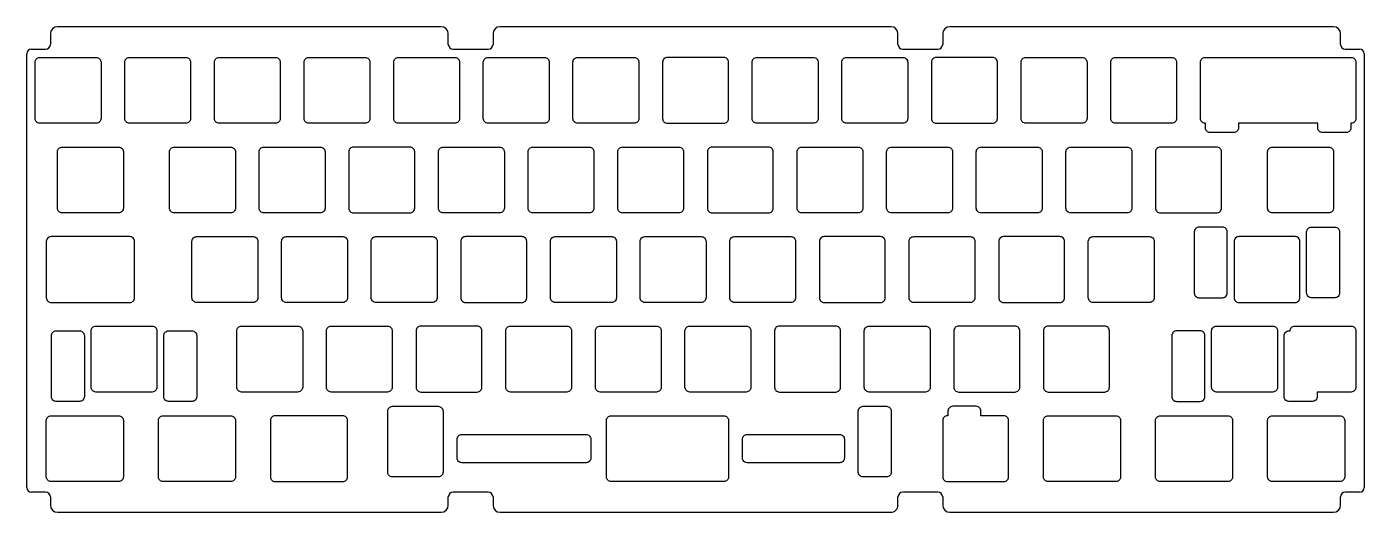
# Model space of a CAD drawing. Header units: millimetres. Extents: x -29 to 255, y -99 to 4.
import ezdxf

# ---------------------------------------------------------------- set-up
doc = ezdxf.new("R2010")
doc.units = ezdxf.units.MM
doc.layers.get('0').update_dxf_attribs({"linetype": 'CONTINUOUS'})

msp = doc.modelspace()

# ---------------------------------------------------------------- linework, layer by layer
for p, q in [((58.84, 4), (-22.73, 4)), ((154.41, 4), (71.34, 4)), ((248.48, 4), (166.91, 4)), ((-24.22, 2.5), (-24.22, 0.25)), ((60.34, 0.25), (60.34, 2.5)), ((69.84, 2.5), (69.84, 0.25)), ((155.91, 0.25), (155.91, 2.5)), ((165.41, 2.5), (165.41, 0.25)), ((249.98, 0.25), (249.98, 2.5)), ((-29.25, -94), (-29.25, -1.75)), ((-28.25, -0.75), (-25.23, -0.75)), ((61.34, -0.75), (68.84, -0.75)), ((156.91, -0.75), (164.41, -0.75)), ((250.97, -0.75), (254, -0.75)), ((255, -1.75), (255, -94)), ((-25.23, -95), (-28.25, -95)), ((-24.22, -96), (-24.22, -97.75)), ((60.34, -97.75), (60.34, -96)), ((68.84, -95), (61.34, -95)), ((69.84, -96), (69.84, -97.75)), ((155.91, -97.75), (155.91, -96)), ((164.41, -95), (156.91, -95)), ((165.41, -96), (165.41, -97.75)), ((249.98, -97.75), (249.98, -96)), ((254, -95), (250.97, -95)), ((-22.73, -99.25), (58.84, -99.25)), ((71.34, -99.25), (154.41, -99.25)), ((166.91, -99.25), (248.48, -99.25))]:
    msp.add_line(p, q)
for points in [[(-13.47, -15.53, -0.414214), (-14.47, -16.53), (-26.48, -16.53, -0.414214), (-27.48, -15.53), (-27.48, -3.53, -0.414214), (-26.48, -2.53), (-14.47, -2.53, -0.414214), (-13.47, -3.53)], [(-8.42, -3.53, -0.414214), (-7.43, -2.53), (4.58, -2.53, -0.414214), (5.58, -3.53), (5.58, -15.53, -0.414214), (4.58, -16.53), (-7.43, -16.53, -0.414214), (-8.42, -15.53)], [(11.63, -2.53), (23.63, -2.53, -0.414214), (24.63, -3.53), (24.63, -15.53, -0.414214), (23.63, -16.53), (11.63, -16.53, -0.414214), (10.63, -15.53), (10.63, -3.53, -0.414214)], [(29.68, -15.53), (29.68, -3.53, -0.414214), (30.67, -2.53), (42.67, -2.53, -0.414214), (43.67, -3.53), (43.67, -15.53, -0.414214), (42.67, -16.53), (30.67, -16.53, -0.414214)], [(49.72, -16.53, -0.414214), (48.73, -15.53), (48.73, -3.53, -0.414214), (49.72, -2.53), (61.72, -2.53, -0.414214), (62.72, -3.53), (62.72, -15.53, -0.414214), (61.72, -16.53)], [(80.78, -16.53), (68.78, -16.53, -0.414214), (67.78, -15.53), (67.78, -3.53, -0.414214), (68.78, -2.53), (80.78, -2.53, -0.414214), (81.78, -3.53), (81.78, -15.53, -0.414214)], [(99.83, -16.53), (87.83, -16.53, -0.414214), (86.83, -15.53), (86.83, -3.53, -0.414214), (87.83, -2.53), (99.83, -2.53, -0.414214), (100.82, -3.53), (100.82, -15.53, -0.414214)], [(119.88, -15.53), (119.88, -3.53, 0.414214), (118.88, -2.53), (106.88, -2.53, 0.414214), (105.88, -3.53), (105.88, -15.53, 0.414214), (106.88, -16.53), (118.88, -16.53, 0.414214)], [(125.93, -2.53), (137.93, -2.53, -0.414214), (138.93, -3.53), (138.93, -15.53, -0.414214), (137.93, -16.53), (125.93, -16.53, -0.414214), (124.92, -15.53), (124.92, -3.53, -0.414214)], [(143.97, -3.53, -0.414214), (144.97, -2.53), (156.98, -2.53, -0.414214), (157.97, -3.53), (157.97, -15.53, -0.414214), (156.98, -16.53), (144.97, -16.53, -0.414214), (143.97, -15.53)], [(163.03, -15.53, 0.414214), (164.03, -16.53), (176.03, -16.53, 0.414214), (177.03, -15.53), (177.03, -3.53, 0.414214), (176.03, -2.53), (164.03, -2.53, 0.414214), (163.03, -3.53)], [(183.08, -16.53, -0.414214), (182.07, -15.53), (182.07, -3.53, -0.414214), (183.08, -2.53), (195.07, -2.53, -0.414214), (196.08, -3.53), (196.08, -15.53, -0.414214), (195.07, -16.53)], [(214.12, -16.53), (202.13, -16.53, -0.414214), (201.12, -15.53), (201.12, -3.53, -0.414214), (202.13, -2.53), (214.12, -2.53, -0.414214), (215.13, -3.53), (215.13, -15.53, -0.414214)], [(220.18, -15.53), (220.18, -3.53, -0.414214), (221.18, -2.53), (252.23, -2.53, -0.414214), (253.23, -3.53), (253.23, -15.53, -0.414214), (252.23, -16.53), (252.14, -16.53), (252.14, -17.52, -0.414214), (251.14, -18.52), (246.14, -18.52, -0.414214), (245.14, -17.52), (245.14, -16.53), (228.26, -16.53), (228.26, -17.52, -0.414214), (227.26, -18.52), (222.26, -18.52, -0.414214), (221.26, -17.52), (221.26, -16.53), (221.18, -16.53, -0.414214)], [(-21.71, -21.58), (-9.71, -21.58, -0.414214), (-8.71, -22.57), (-8.71, -34.58, -0.414214), (-9.71, -35.58), (-21.71, -35.58, -0.414214), (-22.71, -34.58), (-22.71, -22.57, -0.414214)], [(14.1, -21.58, -0.414214), (15.1, -22.57), (15.1, -34.58, -0.414214), (14.1, -35.58), (2.1, -35.58, -0.414214), (1.1, -34.58), (1.1, -22.57, -0.414214), (2.1, -21.58)], [(33.15, -21.58, -0.414214), (34.15, -22.57), (34.15, -34.58, -0.414214), (33.15, -35.58), (21.15, -35.58, -0.414214), (20.15, -34.58), (20.15, -22.57, -0.414214), (21.15, -21.58)], [(52.2, -35.58, 0.414214), (53.2, -34.58), (53.2, -22.57, 0.414214), (52.2, -21.58), (40.2, -21.58, 0.414214), (39.2, -22.57), (39.2, -34.58, 0.414214), (40.2, -35.58)], [(58.25, -22.57, -0.414214), (59.25, -21.58), (71.25, -21.58, -0.414214), (72.25, -22.57), (72.25, -34.58, -0.414214), (71.25, -35.58), (59.25, -35.58, -0.414214), (58.25, -34.58)], [(77.3, -22.57, -0.414214), (78.3, -21.58), (90.3, -21.58, -0.414214), (91.3, -22.57), (91.3, -34.58, -0.414214), (90.3, -35.58), (78.3, -35.58, -0.414214), (77.3, -34.58)], [(109.35, -21.58, -0.414214), (110.35, -22.57), (110.35, -34.58, -0.414214), (109.35, -35.58), (97.35, -35.58, -0.414214), (96.35, -34.58), (96.35, -22.57, -0.414214), (97.35, -21.58)], [(116.4, -35.58), (128.4, -35.58, 0.414214), (129.4, -34.58), (129.4, -22.57, 0.414214), (128.4, -21.58), (116.4, -21.58, 0.414214), (115.4, -22.57), (115.4, -34.58, 0.414214)], [(134.45, -22.57, -0.414214), (135.45, -21.58), (147.45, -21.58, -0.414214), (148.45, -22.57), (148.45, -34.58, -0.414214), (147.45, -35.58), (135.45, -35.58, -0.414214), (134.45, -34.58)], [(167.5, -34.58, -0.414214), (166.5, -35.58), (154.5, -35.58, -0.414214), (153.5, -34.58), (153.5, -22.57, -0.414214), (154.5, -21.58), (166.5, -21.58, -0.414214), (167.5, -22.57)], [(172.55, -22.57, -0.414214), (173.55, -21.58), (185.55, -21.58, -0.414214), (186.55, -22.57), (186.55, -34.58, -0.414214), (185.55, -35.58), (173.55, -35.58, -0.414214), (172.55, -34.58)], [(192.6, -35.58, -0.414214), (191.6, -34.58), (191.6, -22.57, -0.414214), (192.6, -21.58), (204.6, -21.58, -0.414214), (205.6, -22.57), (205.6, -34.58, -0.414214), (204.6, -35.58)], [(224.65, -34.58), (224.65, -22.57, 0.414214), (223.65, -21.58), (211.65, -21.58, 0.414214), (210.65, -22.57), (210.65, -34.58, 0.414214), (211.65, -35.58), (223.65, -35.58, 0.414214)], [(235.46, -35.58, -0.414214), (234.46, -34.58), (234.46, -22.57, -0.414214), (235.46, -21.58), (247.46, -21.58, -0.414214), (248.46, -22.57), (248.46, -34.58, -0.414214), (247.46, -35.58)], [(225.88, -39.62, 0.414214), (224.88, -38.63), (219.88, -38.63, 0.414214), (218.88, -39.62), (218.88, -52.62, 0.414214), (219.88, -53.63), (224.88, -53.63, 0.414214), (225.88, -52.62)], [(243.76, -53.63, -0.414214), (242.76, -52.62), (242.76, -39.62, -0.414214), (243.76, -38.63), (248.76, -38.63, -0.414214), (249.76, -39.62), (249.76, -52.62, -0.414214), (248.76, -53.63)], [(-7.33, -40.63), (-24.09, -40.63, 0.414214), (-25.09, -41.63), (-25.09, -53.63, 0.414214), (-24.09, -54.63), (-7.33, -54.63, 0.414214), (-6.33, -53.63), (-6.33, -41.63, 0.414214)], [(5.86, -41.63, -0.414214), (6.86, -40.63), (18.86, -40.63, -0.414214), (19.86, -41.63), (19.86, -53.63, -0.414214), (18.86, -54.63), (6.86, -54.63, -0.414214), (5.86, -53.63)], [(24.91, -41.63, -0.414214), (25.91, -40.63), (37.91, -40.63, -0.414214), (38.91, -41.63), (38.91, -53.63, -0.414214), (37.91, -54.63), (25.91, -54.63, -0.414214), (24.91, -53.63)], [(57.96, -53.63, -0.414214), (56.96, -54.63), (44.96, -54.63, -0.414214), (43.96, -53.63), (43.96, -41.63, -0.414214), (44.96, -40.63), (56.96, -40.63, -0.414214), (57.96, -41.63)], [(77.01, -53.63), (77.01, -41.63, 0.414214), (76.01, -40.63), (64.01, -40.63, 0.414214), (63.01, -41.63), (63.01, -53.63, 0.414214), (64.01, -54.63), (76.01, -54.63, 0.414214)], [(83.06, -54.63, -0.414214), (82.06, -53.63), (82.06, -41.63, -0.414214), (83.06, -40.63), (95.06, -40.63, -0.414214), (96.06, -41.63), (96.06, -53.63, -0.414214), (95.06, -54.63)], [(114.11, -40.63, -0.414214), (115.11, -41.63), (115.11, -53.63, -0.414214), (114.11, -54.63), (102.11, -54.63, -0.414214), (101.11, -53.63), (101.11, -41.63, -0.414214), (102.11, -40.63)], [(134.16, -53.63, -0.414214), (133.16, -54.63), (121.16, -54.63, -0.414214), (120.16, -53.63), (120.16, -41.63, -0.414214), (121.16, -40.63), (133.16, -40.63, -0.414214), (134.16, -41.63)], [(152.21, -40.63), (140.21, -40.63, 0.414214), (139.21, -41.63), (139.21, -53.63, 0.414214), (140.21, -54.63), (152.21, -54.63, 0.414214), (153.21, -53.63), (153.21, -41.63, 0.414214)], [(158.26, -41.63, -0.414214), (159.26, -40.63), (171.26, -40.63, -0.414214), (172.26, -41.63), (172.26, -53.63, -0.414214), (171.26, -54.63), (159.26, -54.63, -0.414214), (158.26, -53.63)], [(191.31, -41.63, 0.414214), (190.31, -40.63), (178.31, -40.63, 0.414214), (177.31, -41.63), (177.31, -53.63, 0.414214), (178.31, -54.63), (190.31, -54.63, 0.414214), (191.31, -53.63)], [(209.36, -40.63, -0.414214), (210.36, -41.63), (210.36, -53.63, -0.414214), (209.36, -54.63), (197.36, -54.63, -0.414214), (196.36, -53.63), (196.36, -41.63, -0.414214), (197.36, -40.63)], [(227.32, -41.63), (227.32, -53.63, 0.414214), (228.32, -54.63), (240.32, -54.63, 0.414214), (241.32, -53.63), (241.32, -41.63, 0.414214), (240.32, -40.63), (228.32, -40.63, 0.414214)], [(-15.57, -72.67), (-15.57, -60.68, -0.414214), (-14.57, -59.68), (-2.57, -59.68, -0.414214), (-1.57, -60.68), (-1.57, -72.67, -0.414214), (-2.57, -73.68), (-14.57, -73.68, -0.414214)], [(15.39, -72.67), (15.39, -60.68, -0.414214), (16.39, -59.68), (28.39, -59.68, -0.414214), (29.39, -60.68), (29.39, -72.67, -0.414214), (28.39, -73.68), (16.39, -73.68, -0.414214)], [(34.44, -72.67), (34.44, -60.68, -0.414214), (35.44, -59.68), (47.44, -59.68, -0.414214), (48.44, -60.68), (48.44, -72.67, -0.414214), (47.44, -73.68), (35.44, -73.68, -0.414214)], [(54.49, -73.68), (66.49, -73.68, 0.414214), (67.49, -72.67), (67.49, -60.68, 0.414214), (66.49, -59.68), (54.49, -59.68, 0.414214), (53.49, -60.68), (53.49, -72.67, 0.414214)], [(73.54, -59.68), (85.54, -59.68, -0.414214), (86.54, -60.68), (86.54, -72.67, -0.414214), (85.54, -73.68), (73.54, -73.68, -0.414214), (72.54, -72.67), (72.54, -60.68, -0.414214)], [(105.59, -60.68), (105.59, -72.67, -0.414214), (104.59, -73.68), (92.59, -73.68, -0.414214), (91.59, -72.67), (91.59, -60.68, -0.414214), (92.59, -59.68), (104.59, -59.68, -0.414214)], [(123.64, -73.68), (111.64, -73.68, -0.414214), (110.64, -72.67), (110.64, -60.68, -0.414214), (111.64, -59.68), (123.64, -59.68, -0.414214), (124.64, -60.68), (124.64, -72.67, -0.414214)], [(129.69, -60.68), (129.69, -72.67, 0.414214), (130.69, -73.68), (142.69, -73.68, 0.414214), (143.69, -72.67), (143.69, -60.68, 0.414214), (142.69, -59.68), (130.69, -59.68, 0.414214)], [(148.74, -60.68, -0.414214), (149.74, -59.68), (161.74, -59.68, -0.414214), (162.74, -60.68), (162.74, -72.67, -0.414214), (161.74, -73.68), (149.74, -73.68, -0.414214), (148.74, -72.67)], [(168.79, -59.68, 0.414214), (167.79, -60.68), (167.79, -72.67, 0.414214), (168.79, -73.68), (180.79, -73.68, 0.414214), (181.79, -72.67), (181.79, -60.68, 0.414214), (180.79, -59.68)], [(200.84, -60.68, 0.414214), (199.84, -59.68), (187.84, -59.68, 0.414214), (186.84, -60.68), (186.84, -72.67, 0.414214), (187.84, -73.68), (199.84, -73.68, 0.414214), (200.84, -72.67)], [(235.56, -73.68), (223.56, -73.68, -0.414214), (222.56, -72.67), (222.56, -60.68, -0.414214), (223.56, -59.68), (235.56, -59.68, -0.414214), (236.56, -60.68), (236.56, -72.67, -0.414214)], [(244.99, -73.68), (244.99, -74.67, -0.414214), (243.99, -75.68), (238.99, -75.68, -0.414214), (237.99, -74.67), (237.99, -61.68, -0.414214), (238.99, -60.68), (239.23, -60.68, -0.414214), (240.23, -59.68), (252.23, -59.68, -0.414214), (253.23, -60.68), (253.23, -72.67, -0.414214), (252.23, -73.68)], [(-24.01, -61.68, -0.414214), (-23.01, -60.68), (-18.01, -60.68, -0.414214), (-17.01, -61.68), (-17.01, -74.67, -0.414214), (-18.01, -75.68), (-23.01, -75.68, -0.414214), (-24.01, -74.67)], [(0.87, -60.68), (5.87, -60.68, -0.414214), (6.87, -61.68), (6.87, -74.67, -0.414214), (5.87, -75.68), (0.87, -75.68, -0.414214), (-0.13, -74.67), (-0.13, -61.68, -0.414214)], [(220.12, -60.68), (215.12, -60.68, 0.414214), (214.12, -61.68), (214.12, -74.67, 0.414214), (215.12, -75.68), (220.12, -75.68, 0.414214), (221.12, -74.67), (221.12, -61.68, 0.414214)], [(58.22, -91.73), (48.47, -91.73, -0.414214), (47.47, -90.73), (47.47, -77.73, -0.414214), (48.47, -76.72), (58.22, -76.72, -0.414214), (59.22, -77.73), (59.22, -90.73, -0.414214)], [(154.47, -90.73, -0.414214), (153.47, -91.73), (148.47, -91.73, -0.414214), (147.47, -90.73), (147.47, -77.73, -0.414214), (148.47, -76.72), (153.47, -76.72, -0.414214), (154.47, -77.73)], [(167.53, -76.72, 0.414214), (166.53, -77.73), (166.53, -78.73), (166.41, -78.73, 0.414214), (165.41, -79.72), (165.41, -91.73, 0.414214), (166.41, -92.73), (178.41, -92.73, 0.414214), (179.41, -91.73), (179.41, -79.72, 0.414214), (178.41, -78.73), (173.53, -78.73), (173.53, -77.73, 0.414214), (172.53, -76.72)], [(-24.09, -78.73), (-9.71, -78.73, -0.414214), (-8.71, -79.72), (-8.71, -91.73, -0.414214), (-9.71, -92.73), (-24.09, -92.73, -0.414214), (-25.09, -91.73), (-25.09, -79.72, -0.414214)], [(15.1, -91.73, -0.414214), (14.1, -92.73), (-0.28, -92.73, -0.414214), (-1.28, -91.73), (-1.28, -79.72, -0.414214), (-0.28, -78.73), (14.1, -78.73, -0.414214), (15.1, -79.72)], [(38.91, -91.73), (38.91, -79.72, 0.414214), (37.91, -78.73), (23.53, -78.73, 0.414214), (22.53, -79.72), (22.53, -91.73, 0.414214), (23.53, -92.73), (37.91, -92.73, 0.414214)], [(94.97, -92.73, -0.414214), (93.97, -91.73), (93.97, -79.72, -0.414214), (94.97, -78.73), (118.88, -78.73, -0.414214), (119.88, -79.72), (119.88, -91.73, -0.414214), (118.88, -92.73)], [(186.84, -79.72, -0.414214), (187.84, -78.73), (202.22, -78.73, -0.414214), (203.22, -79.72), (203.22, -91.73, -0.414214), (202.22, -92.73), (187.84, -92.73, -0.414214), (186.84, -91.73)], [(227.03, -91.73, -0.414214), (226.03, -92.73), (211.65, -92.73, -0.414214), (210.65, -91.73), (210.65, -79.72, -0.414214), (211.65, -78.73), (226.03, -78.73, -0.414214), (227.03, -79.72)], [(234.46, -79.72, -0.414214), (235.46, -78.73), (249.84, -78.73, -0.414214), (250.84, -79.72), (250.84, -91.73, -0.414214), (249.84, -92.73), (235.46, -92.73, -0.414214), (234.46, -91.73)], [(63.22, -88.72, -0.414214), (62.22, -87.72), (62.22, -83.72, -0.414214), (63.22, -82.72), (89.62, -82.72, -0.414214), (90.62, -83.72), (90.62, -87.72, -0.414214), (89.62, -88.72)], [(123.87, -88.72, -0.414214), (122.87, -87.72), (122.87, -83.72, -0.414214), (123.87, -82.72), (143.52, -82.72, -0.414214), (144.52, -83.72), (144.52, -87.72, -0.414214), (143.52, -88.72)]]:
    msp.add_lwpolyline(points, format="xyb", close=True)
for centre, radius, start, end in [((-22.73, 2.5), 1.5, 90, 180), ((58.84, 2.5), 1.5, 0, 90), ((71.34, 2.5), 1.5, 90, 180), ((154.41, 2.5), 1.5, 0, 90), ((166.91, 2.5), 1.5, 90, 180), ((248.48, 2.5), 1.5, 0, 90), ((-25.23, 0.25), 1, -90, 0), ((61.34, 0.25), 1, 180, 270), ((68.84, 0.25), 1, -90, 0), ((156.91, 0.25), 1, 180, 270), ((164.41, 0.25), 1, -90, 0), ((250.97, 0.25), 1, 180, 270), ((-28.25, -1.75), 1, 90, 180), ((254, -1.75), 1, 0, 90), ((-28.25, -94), 1, 180, 270), ((-25.23, -96), 1, 0, 90), ((61.34, -96), 1, 90, 180), ((68.84, -96), 1, 0, 90), ((156.91, -96), 1, 90.0091, 179.9908), ((164.41, -96), 1, 0, 90), ((250.97, -96), 1, 90, 180), ((254, -94), 1, 270, 360), ((-22.73, -97.75), 1.5, 180, 270), ((58.84, -97.75), 1.5, -90, 0), ((71.34, -97.75), 1.5, 180, 270), ((154.41, -97.75), 1.5, -90, 0.0084), ((166.91, -97.75), 1.5, 180, 270), ((248.48, -97.75), 1.5, 270, 360)]:
    msp.add_arc(centre, radius, start, end)

doc.saveas('drawing.dxf')
